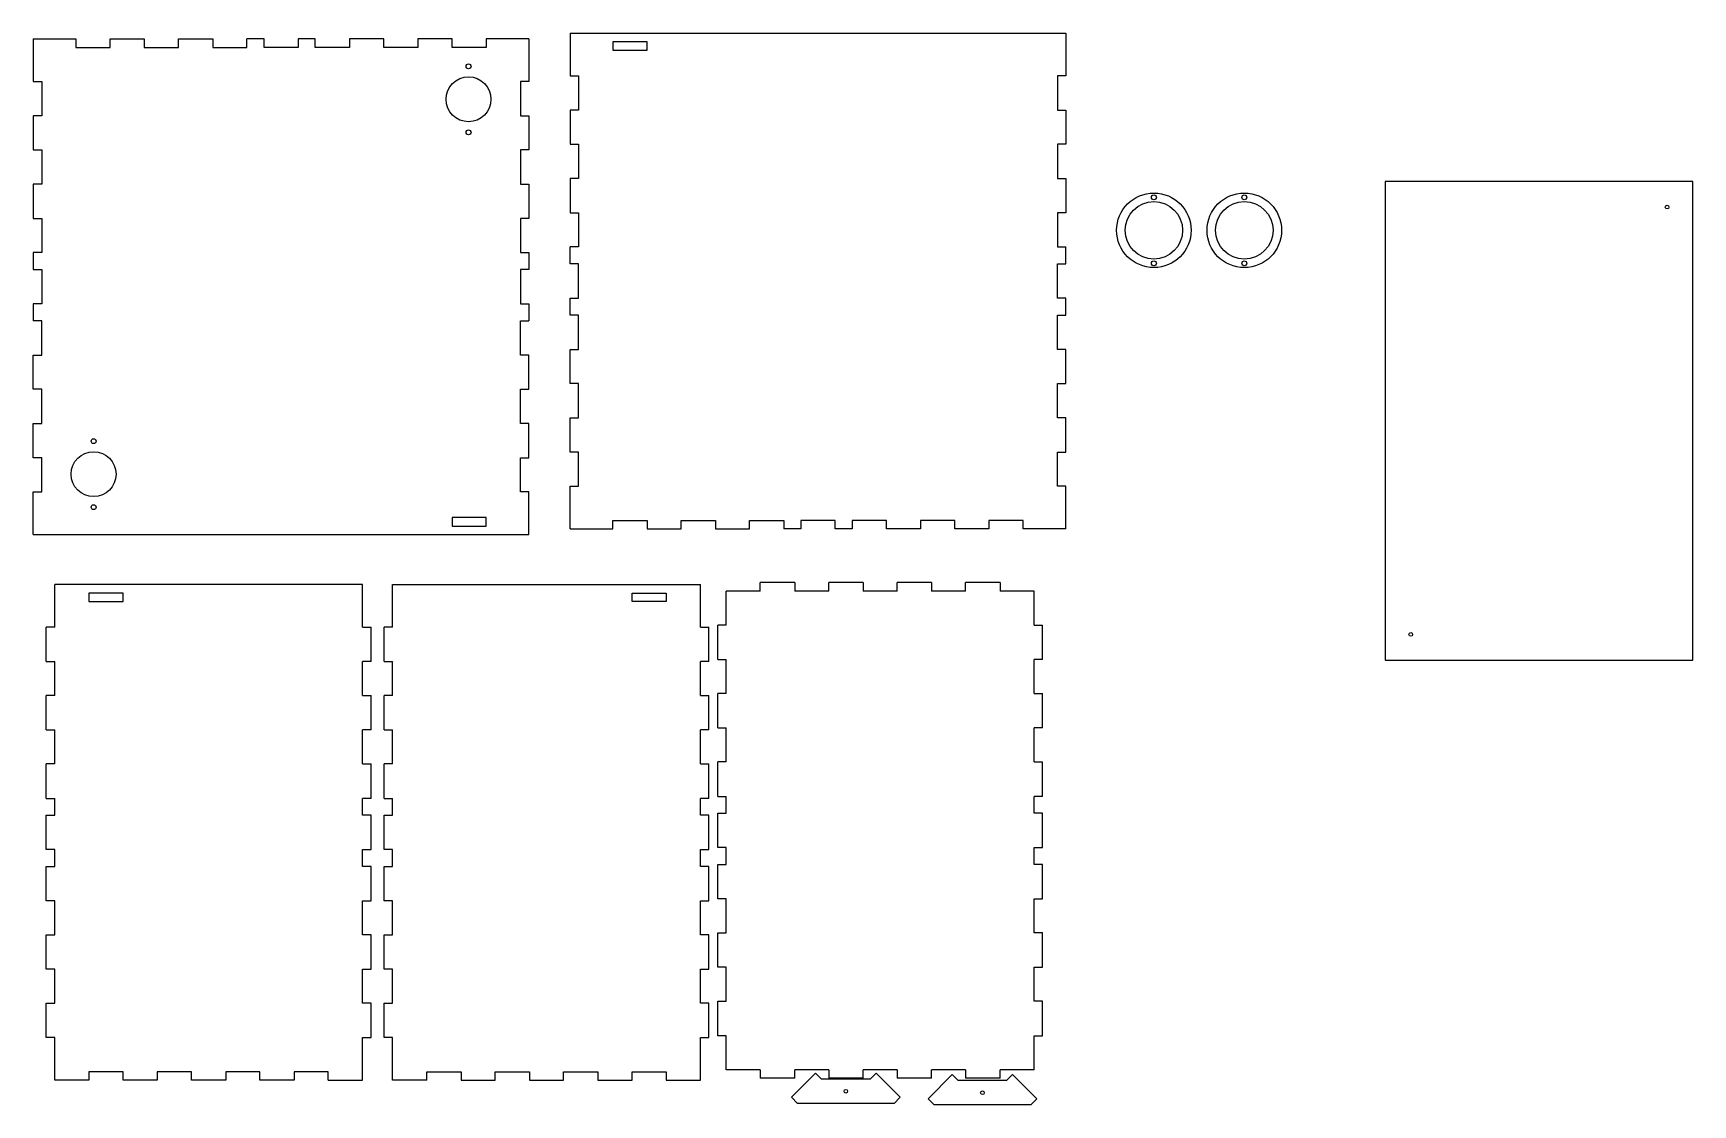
# Model space of a CAD drawing. Header units: inches. Extents: x 2.3 to 50.9, y -15.7 to 15.7.
import ezdxf

# ---------------------------------------------------------------- set-up
doc = ezdxf.new("R2010")
doc.units = ezdxf.units.IN
doc.header["$MEASUREMENT"] = 0

msp = doc.modelspace()

# ---------------------------------------------------------------- linework, layer by layer
at = {"color": 1}
for p, q in [((18.042, 15.661), (32.542, 15.661)), ((18.042, 15.661), (18.042, 14.411)), ((32.542, 15.661), (32.542, 14.411)), ((2.339, 15.495), (2.339, 14.245)), ((2.339, 15.495), (3.589, 15.495)), ((3.589, 15.495), (3.589, 15.245)), ((3.589, 15.245), (4.589, 15.245)), ((4.589, 15.245), (4.589, 15.495)), ((4.589, 15.495), (5.589, 15.495)), ((5.589, 15.495), (5.589, 15.245)), ((5.589, 15.245), (6.589, 15.245)), ((6.589, 15.245), (6.589, 15.495)), ((6.589, 15.495), (7.589, 15.495)), ((7.589, 15.495), (7.589, 15.245)), ((7.589, 15.245), (8.589, 15.245)), ((8.589, 15.245), (8.589, 15.495)), ((9.089, 15.495), (8.589, 15.495)), ((9.089, 15.245), (9.089, 15.495)), ((10.089, 15.245), (9.089, 15.245)), ((10.589, 15.495), (10.089, 15.495)), ((10.089, 15.495), (10.089, 15.245)), ((10.589, 15.245), (10.589, 15.495)), ((11.589, 15.245), (10.589, 15.245)), ((12.589, 15.495), (11.589, 15.495)), ((11.589, 15.495), (11.589, 15.245)), ((12.589, 15.245), (12.589, 15.495)), ((13.589, 15.245), (12.589, 15.245)), ((14.589, 15.495), (13.589, 15.495)), ((13.589, 15.495), (13.589, 15.245)), ((14.589, 15.245), (14.589, 15.495)), ((15.589, 15.245), (14.589, 15.245)), ((16.839, 15.495), (15.589, 15.495)), ((15.589, 15.495), (15.589, 15.245)), ((16.839, 15.495), (16.839, 14.245)), ((19.292, 15.411), (19.292, 15.161)), ((20.292, 15.411), (19.292, 15.411)), ((19.292, 15.161), (20.292, 15.161)), ((20.292, 15.161), (20.292, 15.411)), ((2.339, 14.245), (2.589, 14.245)), ((2.589, 14.245), (2.589, 13.245)), ((16.839, 14.245), (16.589, 14.245)), ((16.589, 14.245), (16.589, 13.245)), ((18.042, 14.411), (18.292, 14.411)), ((18.292, 14.411), (18.292, 13.411)), ((32.542, 14.411), (32.292, 14.411)), ((32.292, 14.411), (32.292, 13.411)), ((2.589, 13.245), (2.339, 13.245)), ((2.339, 13.245), (2.339, 12.245)), ((16.589, 13.245), (16.839, 13.245)), ((16.839, 13.245), (16.839, 12.245)), ((18.292, 13.411), (18.042, 13.411)), ((18.042, 13.411), (18.042, 12.411)), ((32.292, 13.411), (32.542, 13.411)), ((32.542, 13.411), (32.542, 12.411)), ((2.339, 12.245), (2.589, 12.245)), ((2.589, 12.245), (2.589, 11.245)), ((16.839, 12.245), (16.589, 12.245)), ((16.589, 12.245), (16.589, 11.245)), ((18.042, 12.411), (18.292, 12.411)), ((18.292, 12.411), (18.292, 11.411)), ((32.542, 12.411), (32.292, 12.411)), ((32.292, 12.411), (32.292, 11.411)), ((2.589, 11.245), (2.339, 11.245)), ((2.339, 11.245), (2.339, 10.245)), ((16.589, 11.245), (16.839, 11.245)), ((16.839, 11.245), (16.839, 10.245)), ((18.292, 11.411), (18.042, 11.411)), ((18.042, 11.411), (18.042, 10.411)), ((32.292, 11.411), (32.542, 11.411)), ((32.542, 11.411), (32.542, 10.411)), ((50.877, 11.324), (41.877, 11.324)), ((41.877, 11.324), (41.877, -2.676)), ((50.877, -2.676), (50.877, 11.324)), ((2.339, 10.245), (2.589, 10.245)), ((2.589, 10.245), (2.589, 9.245)), ((16.839, 10.245), (16.589, 10.245)), ((16.589, 10.245), (16.589, 9.245)), ((18.042, 10.411), (18.292, 10.411)), ((18.292, 10.411), (18.292, 9.411)), ((32.542, 10.411), (32.292, 10.411)), ((32.292, 10.411), (32.292, 9.411)), ((2.589, 9.245), (2.339, 9.245)), ((2.339, 9.245), (2.339, 8.745)), ((16.589, 9.245), (16.839, 9.245)), ((16.839, 9.245), (16.839, 8.745)), ((18.292, 9.411), (18.042, 9.411)), ((18.042, 8.911), (18.042, 9.411)), ((32.292, 9.411), (32.542, 9.411)), ((32.542, 8.911), (32.542, 9.411)), ((2.339, 8.745), (2.589, 8.745)), ((2.589, 8.745), (2.589, 7.745)), ((16.839, 8.745), (16.589, 8.745)), ((16.589, 8.745), (16.589, 7.745)), ((18.292, 8.911), (18.042, 8.911)), ((18.292, 7.911), (18.292, 8.911)), ((32.292, 7.911), (32.292, 8.911)), ((32.292, 8.911), (32.542, 8.911)), ((18.042, 7.411), (18.042, 7.911)), ((18.042, 7.911), (18.292, 7.911)), ((32.542, 7.911), (32.292, 7.911)), ((32.542, 7.411), (32.542, 7.911)), ((2.589, 7.745), (2.339, 7.745)), ((2.339, 7.745), (2.339, 7.245)), ((16.589, 7.745), (16.839, 7.745)), ((16.839, 7.745), (16.839, 7.245)), ((18.292, 7.411), (18.042, 7.411)), ((18.292, 6.411), (18.292, 7.411)), ((32.292, 6.411), (32.292, 7.411)), ((32.292, 7.411), (32.542, 7.411)), ((2.589, 7.245), (2.339, 7.245)), ((2.589, 6.245), (2.589, 7.245)), ((16.589, 6.245), (16.589, 7.245)), ((16.589, 7.245), (16.839, 7.245)), ((18.042, 5.411), (18.042, 6.411)), ((18.042, 6.411), (18.292, 6.411)), ((32.542, 6.411), (32.292, 6.411)), ((32.542, 5.411), (32.542, 6.411)), ((2.339, 5.245), (2.339, 6.245)), ((2.339, 6.245), (2.589, 6.245)), ((16.839, 6.245), (16.589, 6.245)), ((16.839, 5.245), (16.839, 6.245)), ((18.292, 5.411), (18.042, 5.411)), ((18.292, 4.411), (18.292, 5.411)), ((32.292, 4.411), (32.292, 5.411)), ((32.292, 5.411), (32.542, 5.411)), ((2.589, 5.245), (2.339, 5.245)), ((2.589, 4.245), (2.589, 5.245)), ((16.589, 4.245), (16.589, 5.245)), ((16.589, 5.245), (16.839, 5.245)), ((18.042, 3.411), (18.042, 4.411)), ((18.042, 4.411), (18.292, 4.411)), ((32.542, 4.411), (32.292, 4.411)), ((32.542, 3.411), (32.542, 4.411)), ((2.339, 3.245), (2.339, 4.245)), ((2.339, 4.245), (2.589, 4.245)), ((16.839, 4.245), (16.589, 4.245)), ((16.839, 3.245), (16.839, 4.245)), ((18.292, 3.411), (18.042, 3.411)), ((18.292, 2.411), (18.292, 3.411)), ((32.292, 2.411), (32.292, 3.411)), ((32.292, 3.411), (32.542, 3.411)), ((2.589, 3.245), (2.339, 3.245)), ((2.589, 2.245), (2.589, 3.245)), ((16.589, 2.245), (16.589, 3.245)), ((16.589, 3.245), (16.839, 3.245)), ((2.339, 0.995), (2.339, 2.245)), ((2.339, 2.245), (2.589, 2.245)), ((16.839, 2.245), (16.589, 2.245)), ((16.839, 0.995), (16.839, 2.245)), ((18.042, 1.161), (18.042, 2.411)), ((18.042, 2.411), (18.292, 2.411)), ((32.542, 2.411), (32.292, 2.411)), ((32.542, 1.161), (32.542, 2.411)), ((15.589, 1.495), (14.589, 1.495)), ((14.589, 1.495), (14.589, 1.245)), ((15.589, 1.245), (15.589, 1.495)), ((2.339, 0.995), (16.839, 0.995)), ((14.589, 1.245), (15.589, 1.245)), ((18.042, 1.161), (19.292, 1.161)), ((19.292, 1.161), (19.292, 1.411)), ((19.292, 1.411), (20.292, 1.411)), ((20.292, 1.411), (20.292, 1.161)), ((20.292, 1.161), (21.292, 1.161)), ((21.292, 1.161), (21.292, 1.411)), ((21.292, 1.411), (22.292, 1.411)), ((22.292, 1.411), (22.292, 1.161)), ((22.292, 1.161), (23.292, 1.161)), ((23.292, 1.161), (23.292, 1.411)), ((23.292, 1.411), (24.292, 1.411)), ((24.292, 1.411), (24.292, 1.161)), ((24.792, 1.161), (24.292, 1.161)), ((25.792, 1.411), (24.792, 1.411)), ((24.792, 1.411), (24.792, 1.161)), ((25.792, 1.161), (25.792, 1.411)), ((26.292, 1.161), (25.792, 1.161)), ((27.292, 1.411), (26.292, 1.411)), ((26.292, 1.411), (26.292, 1.161)), ((27.292, 1.161), (27.292, 1.411)), ((28.292, 1.161), (27.292, 1.161)), ((29.292, 1.411), (28.292, 1.411)), ((28.292, 1.411), (28.292, 1.161)), ((29.292, 1.161), (29.292, 1.411)), ((30.292, 1.161), (29.292, 1.161)), ((31.292, 1.411), (30.292, 1.411)), ((30.292, 1.411), (30.292, 1.161)), ((31.292, 1.161), (31.292, 1.411)), ((32.542, 1.161), (31.292, 1.161)), ((11.969, -0.464), (2.969, -0.464)), ((2.969, -1.709), (2.969, -0.464)), ((11.969, -1.709), (11.969, -0.464)), ((12.852, -0.464), (21.852, -0.464)), ((12.852, -1.709), (12.852, -0.464)), ((21.852, -1.709), (21.852, -0.464)), ((23.605, -0.656), (23.605, -0.406)), ((24.615, -0.406), (23.605, -0.406)), ((24.615, -0.406), (24.615, -0.656)), ((25.605, -0.656), (25.605, -0.406)), ((26.615, -0.406), (25.605, -0.406)), ((26.615, -0.406), (26.615, -0.656)), ((27.605, -0.656), (27.605, -0.406)), ((28.615, -0.406), (27.605, -0.406)), ((28.615, -0.406), (28.615, -0.656)), ((29.605, -0.656), (29.605, -0.406)), ((30.615, -0.406), (29.605, -0.406)), ((30.615, -0.406), (30.615, -0.656)), ((3.969, -0.714), (3.969, -0.964)), ((4.969, -0.714), (3.969, -0.714)), ((3.969, -0.964), (4.969, -0.964)), ((4.969, -0.964), (4.969, -0.714)), ((19.852, -0.964), (19.852, -0.714)), ((19.852, -0.714), (20.852, -0.714)), ((20.852, -0.964), (19.852, -0.964)), ((20.852, -0.714), (20.852, -0.964)), ((22.61, -1.651), (22.61, -0.656)), ((23.605, -0.656), (22.61, -0.656)), ((25.605, -0.656), (24.615, -0.656)), ((27.605, -0.656), (26.615, -0.656)), ((29.605, -0.656), (28.615, -0.656)), ((31.61, -0.656), (30.615, -0.656)), ((31.61, -1.651), (31.61, -0.656)), ((2.969, -1.709), (2.719, -1.709)), ((2.719, -2.719), (2.719, -1.709)), ((11.969, -1.709), (12.219, -1.709)), ((12.219, -2.719), (12.219, -1.709)), ((12.852, -1.709), (12.602, -1.709)), ((12.602, -2.719), (12.602, -1.709)), ((21.852, -1.709), (22.102, -1.709)), ((22.102, -2.719), (22.102, -1.709)), ((22.61, -1.651), (22.36, -1.651)), ((22.36, -2.661), (22.36, -1.651)), ((31.61, -1.651), (31.86, -1.651)), ((31.86, -2.661), (31.86, -1.651)), ((2.719, -2.719), (2.969, -2.719)), ((2.969, -3.709), (2.969, -2.719)), ((12.219, -2.719), (11.969, -2.719)), ((11.969, -3.709), (11.969, -2.719)), ((12.602, -2.719), (12.852, -2.719)), ((12.852, -3.709), (12.852, -2.719)), ((22.102, -2.719), (21.852, -2.719)), ((21.852, -3.709), (21.852, -2.719)), ((22.36, -2.661), (22.61, -2.661)), ((22.61, -3.651), (22.61, -2.661)), ((31.86, -2.661), (31.61, -2.661)), ((31.61, -3.651), (31.61, -2.661)), ((41.877, -2.676), (50.877, -2.676)), ((2.969, -3.709), (2.719, -3.709)), ((2.719, -4.719), (2.719, -3.709)), ((11.969, -3.709), (12.219, -3.709)), ((12.219, -4.719), (12.219, -3.709)), ((12.852, -3.709), (12.602, -3.709)), ((12.602, -4.719), (12.602, -3.709)), ((21.852, -3.709), (22.102, -3.709)), ((22.102, -4.719), (22.102, -3.709)), ((22.61, -3.651), (22.36, -3.651)), ((22.36, -4.661), (22.36, -3.651)), ((31.61, -3.651), (31.86, -3.651)), ((31.86, -4.661), (31.86, -3.651)), ((2.719, -4.719), (2.969, -4.719)), ((2.969, -5.709), (2.969, -4.719)), ((12.219, -4.719), (11.969, -4.719)), ((11.969, -5.709), (11.969, -4.719)), ((12.602, -4.719), (12.852, -4.719)), ((12.852, -5.709), (12.852, -4.719)), ((22.102, -4.719), (21.852, -4.719)), ((21.852, -5.709), (21.852, -4.719)), ((22.36, -4.661), (22.61, -4.661)), ((22.61, -5.651), (22.61, -4.661)), ((31.86, -4.661), (31.61, -4.661)), ((31.61, -5.651), (31.61, -4.661)), ((2.969, -5.709), (2.719, -5.709)), ((2.719, -6.719), (2.719, -5.709)), ((11.969, -5.709), (12.219, -5.709)), ((12.219, -6.719), (12.219, -5.709)), ((12.852, -5.709), (12.602, -5.709)), ((12.602, -6.719), (12.602, -5.709)), ((21.852, -5.709), (22.102, -5.709)), ((22.102, -6.719), (22.102, -5.709)), ((22.61, -5.651), (22.36, -5.651)), ((22.36, -6.661), (22.36, -5.651)), ((31.61, -5.651), (31.86, -5.651)), ((31.86, -6.661), (31.86, -5.651)), ((2.719, -6.719), (2.969, -6.719)), ((2.969, -7.209), (2.969, -6.719)), ((12.219, -6.719), (11.969, -6.719)), ((11.969, -7.209), (11.969, -6.719)), ((12.602, -6.719), (12.852, -6.719)), ((12.852, -7.209), (12.852, -6.719)), ((22.102, -6.719), (21.852, -6.719)), ((21.852, -7.209), (21.852, -6.719)), ((22.36, -6.661), (22.61, -6.661)), ((22.61, -7.151), (22.61, -6.661)), ((31.86, -6.661), (31.61, -6.661)), ((31.61, -7.151), (31.61, -6.661)), ((2.719, -7.209), (2.969, -7.209)), ((2.719, -8.219), (2.719, -7.209)), ((12.219, -7.209), (11.969, -7.209)), ((12.219, -8.219), (12.219, -7.209)), ((12.602, -7.209), (12.852, -7.209)), ((12.602, -8.219), (12.602, -7.209)), ((22.102, -7.209), (21.852, -7.209)), ((22.102, -8.219), (22.102, -7.209)), ((22.36, -7.151), (22.61, -7.151)), ((22.36, -8.161), (22.36, -7.151)), ((31.86, -7.151), (31.61, -7.151)), ((31.86, -8.161), (31.86, -7.151)), ((2.969, -8.219), (2.719, -8.219)), ((2.969, -8.709), (2.969, -8.219)), ((11.969, -8.219), (12.219, -8.219)), ((11.969, -8.709), (11.969, -8.219)), ((12.852, -8.219), (12.602, -8.219)), ((12.852, -8.709), (12.852, -8.219)), ((21.852, -8.219), (22.102, -8.219)), ((21.852, -8.709), (21.852, -8.219)), ((22.61, -8.161), (22.36, -8.161)), ((22.61, -8.651), (22.61, -8.161)), ((31.61, -8.161), (31.86, -8.161)), ((31.61, -8.651), (31.61, -8.161)), ((2.719, -8.709), (2.969, -8.709)), ((2.719, -9.719), (2.719, -8.709)), ((12.219, -8.709), (11.969, -8.709)), ((12.219, -9.719), (12.219, -8.709)), ((12.602, -8.709), (12.852, -8.709)), ((12.602, -9.719), (12.602, -8.709)), ((22.102, -8.709), (21.852, -8.709)), ((22.102, -9.719), (22.102, -8.709)), ((22.36, -8.651), (22.61, -8.651)), ((22.36, -9.661), (22.36, -8.651)), ((31.86, -8.651), (31.61, -8.651)), ((31.86, -9.661), (31.86, -8.651)), ((22.61, -9.661), (22.36, -9.661)), ((22.61, -10.651), (22.61, -9.661)), ((31.61, -9.661), (31.86, -9.661)), ((31.61, -10.651), (31.61, -9.661)), ((2.969, -9.719), (2.719, -9.719)), ((2.969, -10.709), (2.969, -9.719)), ((11.969, -9.719), (12.219, -9.719)), ((11.969, -10.709), (11.969, -9.719)), ((12.852, -9.719), (12.602, -9.719)), ((12.852, -10.709), (12.852, -9.719)), ((21.852, -9.719), (22.102, -9.719)), ((21.852, -10.709), (21.852, -9.719)), ((22.36, -10.651), (22.61, -10.651)), ((22.36, -11.661), (22.36, -10.651)), ((31.86, -10.651), (31.61, -10.651)), ((31.86, -11.661), (31.86, -10.651)), ((2.719, -10.709), (2.969, -10.709)), ((2.719, -11.714), (2.719, -10.709)), ((2.719, -10.714), (2.969, -10.714)), ((12.219, -10.709), (11.969, -10.709)), ((12.219, -10.714), (11.969, -10.714)), ((12.219, -11.714), (12.219, -10.709)), ((12.602, -10.709), (12.852, -10.709)), ((12.602, -11.714), (12.602, -10.709)), ((12.602, -10.714), (12.852, -10.714)), ((22.102, -10.709), (21.852, -10.709)), ((22.102, -10.714), (21.852, -10.714)), ((22.102, -11.714), (22.102, -10.709)), ((2.969, -11.714), (2.719, -11.714)), ((2.969, -11.719), (2.719, -11.719)), ((2.969, -12.709), (2.969, -11.719)), ((11.969, -11.714), (12.219, -11.714)), ((11.969, -11.719), (12.219, -11.719)), ((11.969, -12.709), (11.969, -11.719)), ((12.852, -11.714), (12.602, -11.714)), ((12.852, -11.719), (12.602, -11.719)), ((12.852, -12.709), (12.852, -11.719)), ((21.852, -11.714), (22.102, -11.714)), ((21.852, -11.719), (22.102, -11.719)), ((21.852, -12.709), (21.852, -11.719)), ((22.61, -11.661), (22.36, -11.661)), ((22.61, -12.651), (22.61, -11.661)), ((31.61, -11.661), (31.86, -11.661)), ((31.61, -12.651), (31.61, -11.661)), ((2.719, -12.709), (2.969, -12.709)), ((2.719, -13.719), (2.719, -12.709)), ((12.219, -12.709), (11.969, -12.709)), ((12.219, -13.719), (12.219, -12.709)), ((12.602, -12.709), (12.852, -12.709)), ((12.602, -13.719), (12.602, -12.709)), ((22.102, -12.709), (21.852, -12.709)), ((22.102, -13.719), (22.102, -12.709)), ((22.36, -12.651), (22.61, -12.651)), ((22.36, -13.661), (22.36, -12.651)), ((31.86, -12.651), (31.61, -12.651)), ((31.86, -13.661), (31.86, -12.651)), ((2.969, -13.719), (2.719, -13.719)), ((2.969, -14.964), (2.969, -13.719)), ((11.969, -13.719), (12.219, -13.719)), ((11.969, -14.964), (11.969, -13.719)), ((12.852, -13.719), (12.602, -13.719)), ((12.852, -14.964), (12.852, -13.719)), ((21.852, -13.719), (22.102, -13.719)), ((21.852, -14.964), (21.852, -13.719)), ((22.61, -13.661), (22.36, -13.661)), ((22.61, -14.656), (22.61, -13.661)), ((31.61, -13.661), (31.86, -13.661)), ((31.61, -14.656), (31.61, -13.661)), ((3.969, -14.964), (2.969, -14.964)), ((4.969, -14.714), (3.969, -14.714)), ((3.969, -14.714), (3.969, -14.964)), ((4.969, -14.964), (4.969, -14.714)), ((5.969, -14.964), (4.969, -14.964)), ((6.969, -14.714), (5.969, -14.714)), ((5.969, -14.714), (5.969, -14.964)), ((6.969, -14.964), (6.969, -14.714)), ((7.969, -14.964), (6.969, -14.964)), ((8.969, -14.714), (7.969, -14.714)), ((7.969, -14.714), (7.969, -14.964)), ((8.969, -14.964), (8.969, -14.714)), ((9.969, -14.964), (8.969, -14.964)), ((10.969, -14.714), (9.969, -14.714)), ((9.969, -14.714), (9.969, -14.964)), ((10.969, -14.964), (10.969, -14.714)), ((10.969, -14.964), (11.969, -14.964)), ((13.852, -14.964), (12.852, -14.964)), ((13.852, -14.964), (13.852, -14.714)), ((13.852, -14.714), (14.852, -14.714)), ((14.852, -14.714), (14.852, -14.964)), ((14.852, -14.964), (15.852, -14.964)), ((15.852, -14.964), (15.852, -14.714)), ((15.852, -14.714), (16.852, -14.714)), ((16.852, -14.714), (16.852, -14.964)), ((16.852, -14.964), (17.852, -14.964)), ((17.852, -14.964), (17.852, -14.714)), ((17.852, -14.714), (18.852, -14.714)), ((18.852, -14.714), (18.852, -14.964)), ((18.852, -14.964), (19.852, -14.964)), ((19.852, -14.964), (19.852, -14.714)), ((19.852, -14.714), (20.852, -14.714)), ((20.852, -14.714), (20.852, -14.964)), ((20.852, -14.964), (21.852, -14.964)), ((23.605, -14.656), (22.61, -14.656)), ((23.605, -14.656), (23.605, -14.906)), ((24.615, -14.906), (23.605, -14.906)), ((25.222, -14.757), (24.515, -15.464)), ((24.615, -14.906), (24.615, -14.656)), ((25.605, -14.656), (24.615, -14.656)), ((25.399, -14.934), (25.222, -14.757)), ((26.813, -14.934), (25.399, -14.934)), ((25.605, -14.656), (25.605, -14.906)), ((26.615, -14.906), (25.605, -14.906)), ((26.615, -14.906), (26.615, -14.656)), ((27.605, -14.656), (26.615, -14.656)), ((26.813, -14.934), (26.99, -14.757)), ((26.99, -14.757), (27.697, -15.464)), ((27.605, -14.656), (27.605, -14.906)), ((28.615, -14.906), (27.605, -14.906)), ((29.217, -14.799), (28.51, -15.506)), ((28.615, -14.906), (28.615, -14.656)), ((29.605, -14.656), (28.615, -14.656)), ((29.394, -14.976), (29.217, -14.799)), ((30.808, -14.976), (29.394, -14.976)), ((29.605, -14.656), (29.605, -14.906)), ((30.615, -14.906), (29.605, -14.906)), ((30.615, -14.906), (30.615, -14.656)), ((31.61, -14.656), (30.615, -14.656)), ((30.808, -14.976), (30.985, -14.799)), ((30.985, -14.799), (31.692, -15.506)), ((24.692, -15.641), (24.515, -15.464)), ((27.697, -15.464), (27.52, -15.641)), ((28.687, -15.683), (28.51, -15.506)), ((31.692, -15.506), (31.515, -15.683)), ((27.52, -15.641), (24.692, -15.641)), ((31.515, -15.683), (28.687, -15.683))]:
    msp.add_line(p, q, dxfattribs=at)
for centre, radius in [((15.071, 14.692), 0.0725), ((15.071, 13.727), 0.657), ((15.071, 12.762), 0.0725), ((35.115, 9.895), 1.09), ((35.115, 9.895), 0.84), ((35.115, 10.86), 0.0725), ((37.76, 9.895), 1.09), ((37.76, 9.895), 0.84), ((37.76, 10.86), 0.0725), ((50.127, 10.574), 0.0532), ((35.115, 8.93), 0.0725), ((37.76, 8.93), 0.0725), ((4.106, 2.763), 0.657), ((4.106, 3.728), 0.0725), ((4.106, 1.798), 0.0725), ((42.627, -1.926), 0.0532), ((26.106, -15.287), 0.0533), ((30.101, -15.33), 0.0532)]:
    msp.add_circle(centre, radius, dxfattribs=at)

doc.saveas('drawing.dxf')
